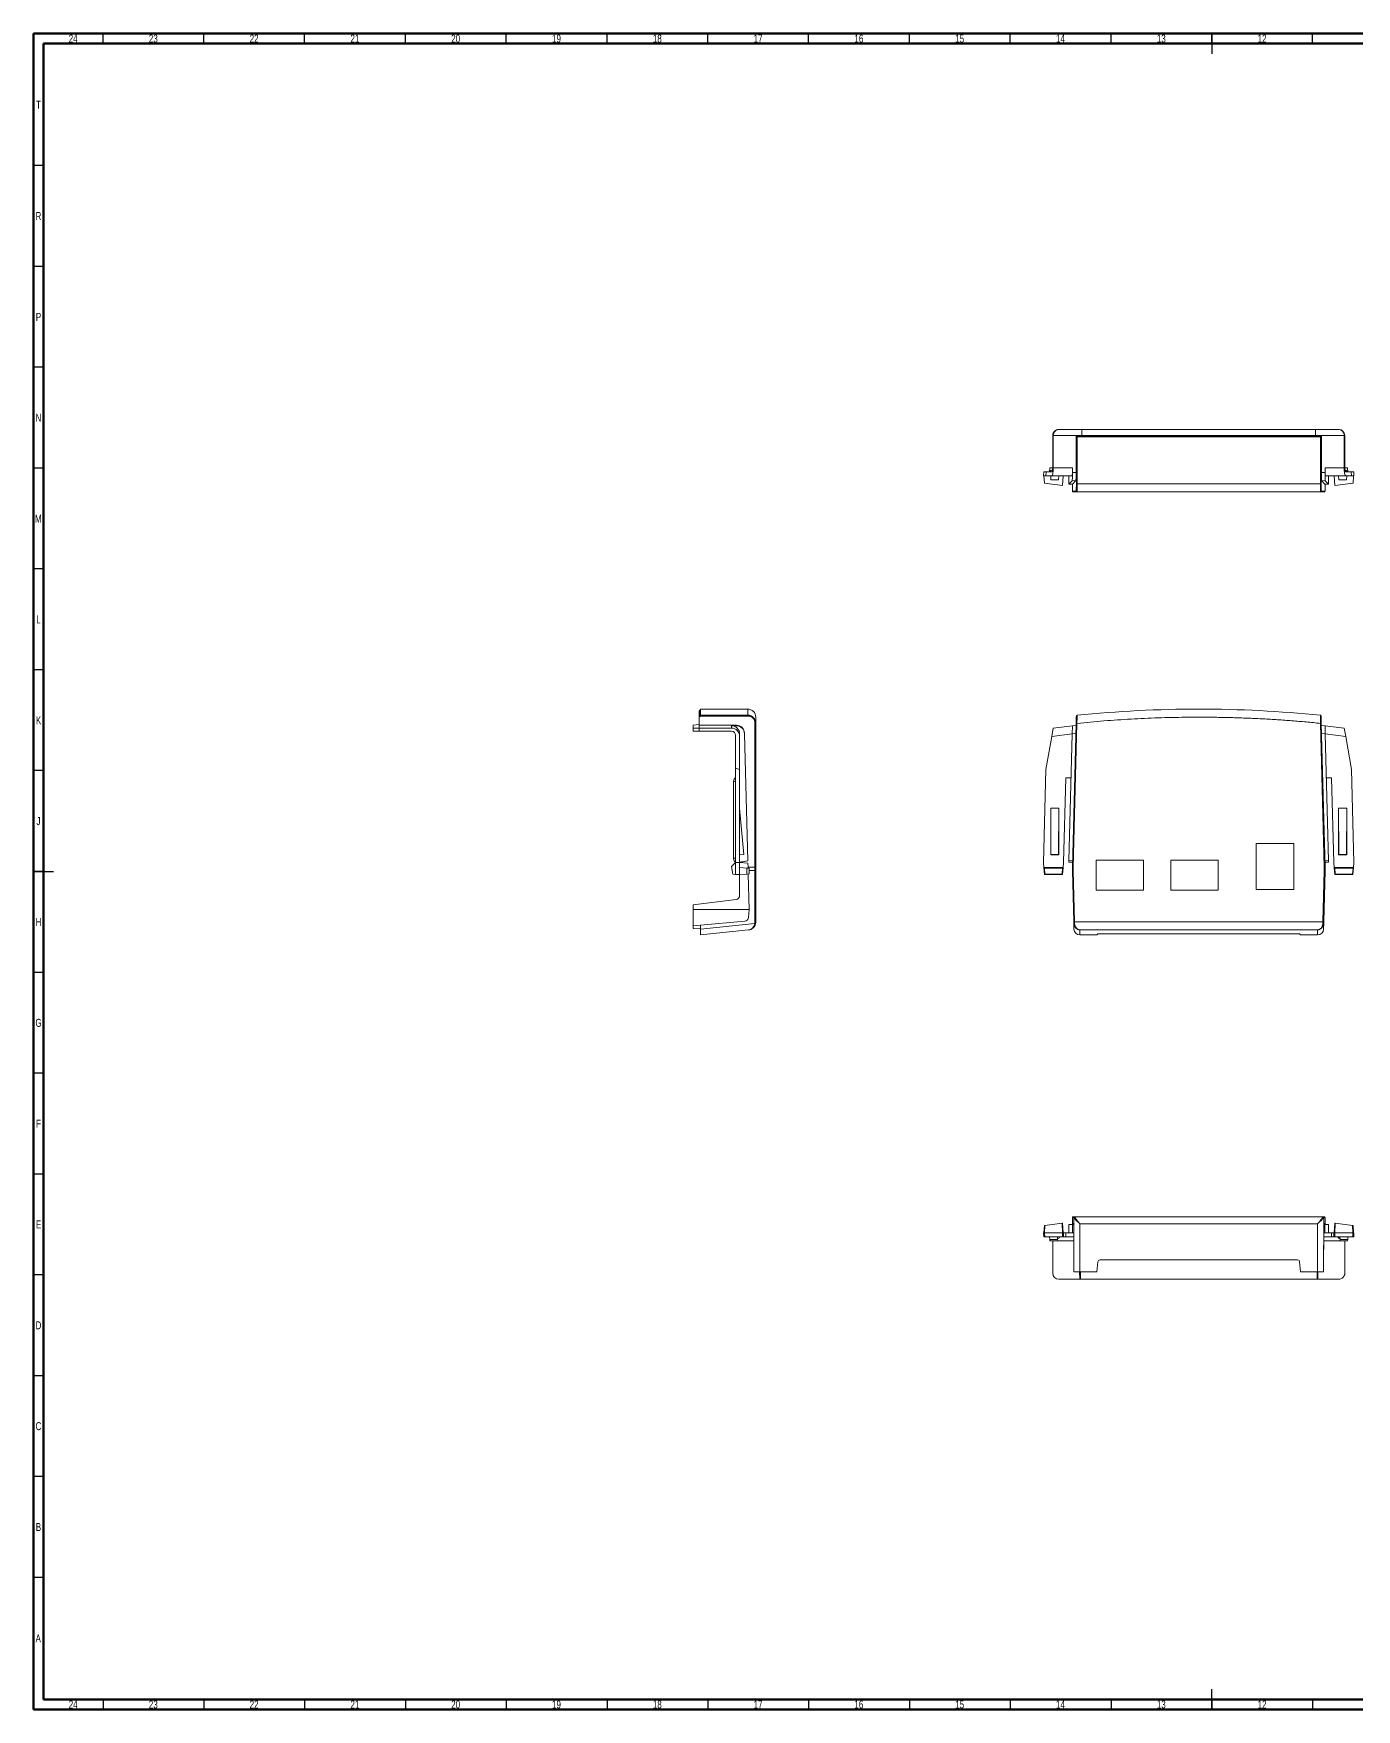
# Model space of a CAD drawing. Header units: millimetres. Extents: x 15 to 1205, y 5 to 836.
# Drawn here: x 15 to 671, y 5 to 836 of the extents above; entities that cross this region are included whole.
import ezdxf

# ---------------------------------------------------------------- set-up
doc = ezdxf.new("R2010")
doc.units = ezdxf.units.MM
doc.styles.add('SLDTEXTSTYLE0', font='TXT', dxfattribs={"width": 0.75})

msp = doc.modelspace()

# ---------------------------------------------------------------- linework, layer by layer
at = {"color": 7, "linetype": 'Continuous', "lineweight": 60}
for p, q in [((15, 5), (15, 836)), ((15, 836), (1184, 836)), ((20, 10), (20, 831)), ((20, 831), (1179, 831)), ((1179, 10), (20, 10)), ((1184, 5), (15, 5))]:
    msp.add_line(p, q, dxfattribs=at)
at = {"color": 7, "linetype": 'Continuous', "lineweight": 30}
for p, q in [((49.5, 831), (49.5, 836)), ((99.5, 831), (99.5, 836)), ((149.5, 831), (149.5, 836)), ((199.5, 831), (199.5, 836)), ((249.5, 831), (249.5, 836)), ((299.5, 831), (299.5, 836)), ((349.5, 831), (349.5, 836)), ((399.5, 831), (399.5, 836)), ((449.5, 831), (449.5, 836)), ((499.5, 831), (499.5, 836)), ((549.5, 831), (549.5, 836)), ((599.5, 836), (599.5, 826)), ((599.5, 831), (599.5, 836)), ((649.5, 831), (649.5, 836)), ((20, 770.5), (15, 770.5)), ((20, 720.5), (15, 720.5)), ((20, 670.5), (15, 670.5)), ((20, 620.5), (15, 620.5)), ((20, 570.5), (15, 570.5)), ((20, 520.5), (15, 520.5)), ((20, 470.5), (15, 470.5)), ((15, 420.5), (25, 420.5)), ((20, 420.5), (15, 420.5)), ((20, 370.5), (15, 370.5)), ((20, 320.5), (15, 320.5)), ((20, 270.5), (15, 270.5)), ((20, 220.5), (15, 220.5)), ((20, 170.5), (15, 170.5)), ((20, 120.5), (15, 120.5)), ((20, 70.5), (15, 70.5)), ((49.5, 10), (49.5, 5)), ((99.5, 10), (99.5, 5)), ((149.5, 10), (149.5, 5)), ((199.5, 10), (199.5, 5)), ((249.5, 10), (249.5, 5)), ((299.5, 10), (299.5, 5)), ((349.5, 10), (349.5, 5)), ((399.5, 10), (399.5, 5)), ((449.5, 10), (449.5, 5)), ((499.5, 10), (499.5, 5)), ((549.5, 10), (549.5, 5)), ((599.5, 5), (599.5, 15)), ((599.5, 10), (599.5, 5)), ((649.5, 10), (649.5, 5))]:
    msp.add_line(p, q, dxfattribs=at)
at = {"color": 7, "linetype": 'Continuous', "lineweight": 15}
for p, q in [((520.55, 636.7), (520.83, 636.7)), ((520.55, 636.7), (520.55, 620.7)), ((520.83, 636.7), (532.17, 636.7)), ((520.83, 620.7), (520.83, 636.7)), ((523.89, 639.7), (523.6, 639.7)), ((535.02, 639.7), (523.89, 639.7)), ((532.17, 618.29), (532.17, 636.7)), ((532.17, 636.7), (532.27, 636.7)), ((532.28, 636.58), (532.28, 636.1)), ((532.29, 636.1), (532.28, 636.1)), ((532.29, 636.1), (532.29, 612.7)), ((532.65, 636.1), (532.29, 636.1)), ((532.46, 636.2), (653.53, 636.2)), ((532.46, 636.2), (532.46, 636.1)), ((532.65, 636.1), (532.65, 612.7)), ((653.35, 636.1), (532.65, 636.1)), ((535.02, 639.7), (535, 636.7)), ((650.98, 639.7), (535.02, 639.7)), ((651, 636.7), (650.98, 639.7)), ((662.11, 639.7), (650.98, 639.7)), ((653.35, 612.7), (653.35, 636.1)), ((653.71, 636.1), (653.35, 636.1)), ((653.53, 636.2), (653.53, 636.1)), ((653.71, 636.1), (653.71, 636.58)), ((653.71, 612.7), (653.71, 636.1)), ((653.71, 636.1), (653.71, 636.1)), ((653.72, 636.7), (653.83, 636.7)), ((653.83, 636.7), (653.83, 618.29)), ((653.83, 636.7), (665.17, 636.7)), ((662.4, 639.7), (662.11, 639.7)), ((665.17, 636.7), (665.17, 620.7)), ((665.17, 636.7), (665.44, 636.7)), ((665.44, 620.7), (665.44, 636.7)), ((516.1, 618.7), (516, 616.7)), ((516, 616.7), (517.2, 616.7)), ((516.1, 618.7), (517.33, 618.7)), ((516.23, 616.7), (516.43, 613.09)), ((517.2, 616.7), (517.33, 618.7)), ((517.2, 616.7), (520.11, 616.7)), ((520.2, 618.7), (517.33, 618.7)), ((519.17, 620.7), (519, 618.7)), ((519.17, 620.7), (520.55, 620.7)), ((519.7, 614.7), (519.6, 616.7)), ((520.11, 616.7), (530.23, 616.7)), ((530.33, 620.7), (520.83, 620.7)), ((523.6, 616.7), (523.49, 614.7)), ((525.5, 611.9), (525.77, 616.7)), ((528.58, 612.63), (528.56, 616.7)), ((530.33, 618.28), (530.33, 620.7)), ((532.17, 618.29), (530.33, 618.28)), ((655.67, 618.28), (653.83, 618.29)), ((665.17, 620.7), (655.67, 620.7)), ((655.67, 620.7), (655.67, 618.28)), ((655.77, 616.7), (665.89, 616.7)), ((657.44, 616.7), (657.42, 612.63)), ((660.23, 616.7), (660.5, 611.9)), ((662.5, 614.7), (662.4, 616.7)), ((665.44, 620.7), (666.82, 620.7)), ((668.67, 618.7), (665.8, 618.7)), ((665.89, 616.7), (668.79, 616.7)), ((666.29, 614.7), (666.4, 616.7)), ((667, 618.7), (666.82, 620.7)), ((668.67, 618.7), (668.79, 616.7)), ((668.67, 618.7), (669.89, 618.7)), ((668.79, 616.7), (670, 616.7)), ((669.56, 613.09), (669.77, 616.7)), ((670, 616.7), (669.89, 618.7)), ((516.43, 613.09), (525.5, 611.9)), ((523.49, 614.7), (519.7, 614.7)), ((530.23, 614.28), (528.58, 612.63)), ((528.58, 612.63), (530.41, 612.63)), ((530.23, 614.28), (532.07, 614.29)), ((530.33, 612.55), (530.38, 612.6)), ((530.33, 609.1), (530.33, 612.55)), ((532.19, 609.1), (530.33, 609.1)), ((530.38, 612.6), (530.38, 612.63)), ((530.41, 612.63), (532.07, 614.29)), ((532.59, 608.7), (530.73, 608.7)), ((532.65, 612.7), (532.29, 612.7)), ((653.35, 612.7), (532.65, 612.7)), ((653.35, 612.7), (653.71, 612.7)), ((655.27, 608.7), (653.4, 608.7)), ((655.67, 609.1), (653.8, 609.1)), ((653.93, 614.29), (655.59, 612.63)), ((655.77, 614.28), (653.93, 614.29)), ((657.42, 612.63), (655.59, 612.63)), ((655.62, 612.63), (655.62, 612.6)), ((655.62, 612.6), (655.67, 612.55)), ((655.67, 612.55), (655.67, 609.1)), ((657.42, 612.63), (655.77, 614.28)), ((660.5, 611.9), (669.56, 613.09)), ((662.5, 614.7), (666.29, 614.7)), ((345.87, 500.62), (345.77, 500.62)), ((369.27, 501.02), (345.87, 501.02)), ((345.87, 501.02), (345.87, 497.98)), ((342.27, 493.03), (345.27, 493.34)), ((342.27, 493.03), (342.27, 491.66)), ((342.27, 491.66), (342.27, 490.02)), ((345.27, 493), (345.27, 497.04)), ((345.27, 491.6), (345.27, 493)), ((363.68, 493), (345.27, 493)), ((345.27, 490.02), (345.27, 491.6)), ((361.27, 491.6), (345.27, 491.6)), ((345.39, 497.37), (345.87, 497.37)), ((345.77, 497.56), (345.87, 497.56)), ((345.87, 497.98), (369.27, 497.98)), ((345.87, 497.98), (345.87, 497.59)), ((345.87, 497.59), (345.87, 497.37)), ((345.87, 497.59), (369.27, 497.59)), ((361.27, 492.77), (361.27, 491.6)), ((363.69, 492.77), (361.27, 492.77)), ((363.68, 493), (363.69, 492.77)), ((369.27, 497.98), (369.27, 497.59)), ((372.87, 493.96), (372.87, 422.62)), ((373.27, 493.95), (373.27, 422.62)), ((520.11, 487.48), (520.83, 491.6)), ((530.33, 492.77), (520.83, 491.6)), ((530.33, 492.77), (530.23, 488.83)), ((532.19, 493.96), (530.33, 422.62)), ((532.17, 493), (530.33, 492.77)), ((532.59, 493.95), (530.73, 422.62)), ((532.19, 493.96), (532.59, 493.95)), ((653.8, 493.96), (653.4, 493.95)), ((655.27, 422.62), (653.4, 493.95)), ((655.67, 422.62), (653.8, 493.96)), ((655.67, 492.77), (653.83, 493)), ((655.77, 488.83), (655.67, 492.77)), ((665.17, 491.6), (655.67, 492.77)), ((665.17, 491.6), (665.89, 487.48)), ((342.27, 490.02), (345.27, 490.02)), ((345.27, 490.02), (361.27, 490.02)), ((363.27, 488.02), (363.27, 471.72)), ((365.27, 487.48), (365.27, 488.73)), ((365.27, 471.02), (365.27, 487.48)), ((367.69, 488.83), (367.68, 489.06)), ((367.69, 488.83), (369.34, 425.79)), ((517.2, 471.02), (520.11, 487.48)), ((520.11, 487.48), (530.23, 488.73)), ((530.23, 488.83), (528.58, 425.79)), ((530.23, 488.83), (532.07, 489.06)), ((655.77, 488.83), (653.93, 489.06)), ((657.42, 425.79), (655.77, 488.83)), ((655.77, 488.73), (665.89, 487.48)), ((665.89, 487.48), (668.79, 471.02)), ((365.27, 471.02), (363.27, 471.72)), ((363.27, 425.03), (363.27, 471.72)), ((365.27, 425.02), (365.27, 471.02)), ((516, 425.02), (517.2, 471.02)), ((527.1, 467.02), (526, 425.02)), ((529.66, 467.02), (527.1, 467.02)), ((658.9, 467.02), (656.34, 467.02)), ((660, 425.02), (658.9, 467.02)), ((668.79, 471.02), (670, 425.02)), ((362.27, 465.03), (362.27, 427.03)), ((367.27, 429), (365.27, 451.86)), ((519.7, 429), (519.6, 451.86)), ((523.6, 451.86), (519.6, 451.86)), ((519.6, 451.86), (519.6, 428.82)), ((523.6, 451.86), (523.49, 429)), ((523.6, 428.82), (523.6, 451.86)), ((662.5, 429), (662.4, 451.86)), ((666.4, 451.86), (662.4, 451.86)), ((662.4, 451.86), (662.4, 428.82)), ((666.29, 429), (666.4, 451.86)), ((666.4, 428.82), (666.4, 451.86)), ((640.22, 434.45), (621.42, 434.45)), ((621.42, 434.45), (621.42, 411.65)), ((640.22, 411.65), (640.22, 434.45)), ((361.27, 423.02), (363.27, 425.02)), ((362.27, 427.03), (362.27, 427.02)), ((362.27, 427.02), (362.27, 427.02)), ((363.27, 419.02), (363.27, 425.03)), ((363.27, 425.03), (365.27, 425.02)), ((367.27, 429), (365.27, 428.82)), ((369.34, 425.79), (365.27, 425.07)), ((365.27, 425.02), (369.34, 425.74)), ((365.27, 422.42), (365.27, 425.02)), ((369.37, 424.66), (365.27, 425.02)), ((369.34, 425.79), (369.34, 425.74)), ((369.42, 422.62), (369.37, 424.66)), ((516.23, 422.42), (516, 425.02)), ((519.7, 429), (519.6, 428.82)), ((519.6, 428.82), (523.6, 428.82)), ((523.49, 429), (519.7, 429)), ((523.49, 429), (523.6, 428.82)), ((526, 425.02), (525.77, 422.42)), ((528.58, 425.79), (528.56, 425.07)), ((530.39, 425.02), (528.56, 425.07)), ((528.58, 425.79), (530.41, 425.74)), ((565.55, 426.05), (542.15, 426.05)), ((542.15, 426.05), (542.15, 411.25)), ((565.55, 411.25), (565.55, 426.05)), ((602.64, 426.05), (579.24, 426.05)), ((579.24, 426.05), (579.24, 411.25)), ((602.64, 411.25), (602.64, 426.05)), ((657.42, 425.79), (655.59, 425.74)), ((657.44, 425.07), (655.61, 425.02)), ((657.44, 425.07), (657.42, 425.79)), ((660.23, 422.42), (660, 425.02)), ((662.4, 428.82), (662.5, 429)), ((662.4, 428.82), (666.4, 428.82)), ((662.5, 429), (666.29, 429)), ((666.29, 429), (666.4, 428.82)), ((670, 425.02), (669.77, 422.42)), ((361.27, 423.02), (361.94, 419.26)), ((363.27, 419.02), (361.94, 419.26)), ((365.27, 419.02), (363.27, 419.02)), ((365.27, 422.42), (365.27, 419.02)), ((365.27, 422.42), (368.88, 422.23)), ((365.27, 419.02), (368.91, 419.21)), ((365.27, 408.62), (365.27, 419.02)), ((368.88, 422.23), (368.91, 419.21)), ((368.88, 422.23), (370.07, 422.17)), ((368.91, 419.21), (370.04, 419.27)), ((369.43, 422.21), (369.42, 422.62)), ((372.87, 422.62), (369.42, 422.62)), ((369.97, 401.62), (369.51, 419.25)), ((370.07, 422.17), (370.04, 419.27)), ((370.06, 421.02), (372.87, 421.02)), ((372.87, 422.62), (372.87, 421.02)), ((372.87, 421.02), (372.87, 395.49)), ((373.27, 422.62), (373.27, 421.03)), ((373.27, 421.03), (373.27, 395.5)), ((516.23, 422.42), (516.43, 422.23)), ((525.77, 422.42), (516.23, 422.42)), ((516.23, 422.42), (516.52, 419.02)), ((516.43, 422.23), (525.5, 422.17)), ((516.43, 422.23), (516.7, 419.21)), ((516.52, 419.02), (516.7, 419.21)), ((516.52, 419.02), (525.47, 419.02)), ((516.7, 419.21), (525.24, 419.27)), ((525.5, 422.17), (525.24, 419.27)), ((525.24, 419.27), (525.47, 419.02)), ((525.47, 419.02), (525.77, 422.42)), ((525.5, 422.17), (525.77, 422.42)), ((530.33, 422.62), (530.73, 422.62)), ((530.33, 422.62), (530.33, 421.02)), ((530.73, 421.03), (530.33, 421.02)), ((530.33, 421.02), (530.99, 395.49)), ((530.73, 422.62), (530.73, 421.03)), ((530.73, 421.03), (531.39, 395.5)), ((654.6, 395.5), (655.27, 421.03)), ((655, 395.49), (655.67, 421.02)), ((655.27, 421.03), (655.27, 422.62)), ((655.27, 422.62), (655.67, 422.62)), ((655.27, 421.03), (655.67, 421.02)), ((655.67, 421.02), (655.67, 422.62)), ((660.52, 419.02), (660.23, 422.42)), ((660.23, 422.42), (660.5, 422.17)), ((669.77, 422.42), (660.23, 422.42)), ((660.5, 422.17), (669.56, 422.23)), ((660.5, 422.17), (660.75, 419.27)), ((660.52, 419.02), (660.75, 419.27)), ((660.52, 419.02), (669.47, 419.02)), ((660.75, 419.27), (669.3, 419.21)), ((669.3, 419.21), (669.56, 422.23)), ((669.3, 419.21), (669.47, 419.02)), ((669.77, 422.42), (669.47, 419.02)), ((669.56, 422.23), (669.77, 422.42)), ((542.15, 411.25), (565.55, 411.25)), ((579.24, 411.25), (602.64, 411.25)), ((621.42, 411.65), (640.22, 411.65)), ((342.27, 404.02), (363.52, 406.63)), ((342.27, 404.02), (342.27, 401.62)), ((369.97, 401.62), (342.27, 401.62)), ((342.27, 393.62), (342.27, 401.62)), ((369.63, 397.68), (369.97, 401.62)), ((342.27, 393.62), (345.87, 393.94)), ((342.27, 393.62), (342.27, 392.21)), ((345.87, 392.02), (342.27, 392.21)), ((345.87, 393.94), (367.81, 395.86)), ((372.8, 394.79), (345.87, 391.96)), ((345.87, 391.96), (345.87, 393.94)), ((345.87, 389.02), (345.87, 391.96)), ((369.69, 391.53), (345.87, 389.02)), ((530.99, 395.49), (531.39, 395.5)), ((531.01, 394.79), (531.09, 391.96)), ((531.39, 395.5), (654.6, 395.5)), ((534.02, 391.53), (651.98, 391.53)), ((534.02, 391.53), (534.09, 389.02)), ((651.91, 389.02), (651.98, 391.53)), ((654.6, 395.5), (655, 395.49)), ((654.91, 391.96), (654.98, 394.79)), ((534.09, 389.02), (542.5, 389.02)), ((542.5, 389.02), (542.94, 389.56)), ((543.94, 389.65), (642.06, 389.65)), ((643.05, 389.56), (643.5, 389.02)), ((643.5, 389.02), (651.91, 389.02)), ((530.73, 249.32), (531.39, 249.32)), ((531.39, 249.32), (654.6, 249.32)), ((654.6, 249.32), (655.27, 249.32)), ((516.1, 239.32), (516, 241.32)), ((516.23, 241.32), (516, 241.32)), ((516.23, 241.32), (516.43, 244.93)), ((516.23, 241.32), (516.52, 241.32)), ((516.43, 244.93), (516.7, 244.96)), ((516.52, 241.32), (516.7, 244.96)), ((516.52, 241.32), (516.63, 239.32)), ((516.52, 241.32), (525.47, 241.32)), ((516.7, 244.96), (525.24, 246.09)), ((525.5, 246.12), (525.24, 246.09)), ((525.24, 246.09), (525.47, 241.32)), ((525.47, 239.32), (525.47, 241.32)), ((525.47, 241.32), (525.77, 241.32)), ((525.5, 246.12), (525.77, 241.32)), ((526, 241.32), (525.77, 241.32)), ((526, 239.32), (526, 241.32)), ((527.1, 241.32), (526, 241.32)), ((527.15, 239.32), (527.1, 241.32)), ((528.56, 241.32), (527.1, 241.32)), ((528.58, 245.39), (528.56, 241.32)), ((530.39, 241.32), (528.56, 241.32)), ((528.58, 245.39), (530.38, 245.39)), ((530.33, 245.51), (530.33, 248.92)), ((530.33, 248.92), (530.99, 248.92)), ((530.83, 246.02), (530.33, 245.51)), ((530.33, 245.51), (530.33, 245.47)), ((530.33, 245.47), (530.38, 245.42)), ((530.96, 245.42), (530.38, 245.42)), ((530.38, 245.42), (530.39, 241.32)), ((530.99, 241.32), (530.39, 241.32)), ((530.94, 245.67), (530.83, 246.02)), ((531.04, 221.92), (530.99, 243.86)), ((531.01, 248.85), (531.09, 221.92)), ((534.02, 245.74), (534.09, 221.92)), ((534.02, 245.74), (651.98, 245.74)), ((651.91, 221.92), (651.98, 245.74)), ((654.91, 221.92), (654.98, 248.85)), ((655.01, 243.86), (654.96, 221.92)), ((655, 248.92), (655.67, 248.92)), ((655.61, 241.32), (655.01, 241.32)), ((655.62, 245.42), (655.04, 245.42)), ((655.16, 246.02), (655.06, 245.67)), ((655.67, 245.51), (655.16, 246.02)), ((655.61, 241.32), (655.62, 245.42)), ((657.44, 241.32), (655.61, 241.32)), ((655.62, 245.42), (655.67, 245.47)), ((657.42, 245.39), (655.62, 245.39)), ((655.67, 248.92), (655.67, 245.51)), ((655.67, 245.47), (655.67, 245.51)), ((657.44, 241.32), (657.42, 245.39)), ((658.9, 241.32), (657.44, 241.32)), ((658.9, 241.32), (658.85, 239.32)), ((660, 241.32), (658.9, 241.32)), ((660, 239.32), (660, 241.32)), ((660.23, 241.32), (660, 241.32)), ((660.23, 241.32), (660.5, 246.12)), ((660.52, 241.32), (660.23, 241.32)), ((660.5, 246.12), (660.75, 246.09)), ((660.52, 241.32), (660.75, 246.09)), ((660.52, 241.32), (660.52, 239.32)), ((660.52, 241.32), (669.47, 241.32)), ((660.75, 246.09), (669.3, 244.96)), ((669.3, 244.96), (669.47, 241.32)), ((669.3, 244.96), (669.56, 244.93)), ((669.37, 239.32), (669.47, 241.32)), ((669.77, 241.32), (669.47, 241.32)), ((669.56, 244.93), (669.77, 241.32)), ((670, 241.32), (669.77, 241.32)), ((670, 241.32), (669.89, 239.32)), ((516.63, 239.32), (516.1, 239.32)), ((516.63, 239.32), (519, 239.32)), ((523, 239.32), (519, 239.32)), ((519, 239.32), (519.12, 237.98)), ((522.88, 237.98), (519.12, 237.98)), ((519.17, 237.32), (519.12, 237.98)), ((519.17, 237.32), (522.82, 237.32)), ((520.55, 221.32), (520.55, 237.32)), ((522.88, 237.98), (522.82, 237.32)), ((522.88, 237.98), (523, 239.32)), ((523, 239.32), (525.47, 239.32)), ((526, 239.32), (525.47, 239.32)), ((527.15, 239.32), (526, 239.32)), ((531, 239.32), (527.15, 239.32)), ((658.85, 239.32), (655, 239.32)), ((660, 239.32), (658.85, 239.32)), ((660.52, 239.32), (660, 239.32)), ((660.52, 239.32), (663, 239.32)), ((667, 239.32), (663, 239.32)), ((663, 239.32), (663.12, 237.98)), ((666.88, 237.98), (663.12, 237.98)), ((663.17, 237.32), (663.12, 237.98)), ((663.17, 237.32), (666.82, 237.32)), ((665.44, 237.32), (665.44, 221.32)), ((666.88, 237.98), (666.82, 237.32)), ((666.88, 237.98), (667, 239.32)), ((667, 239.32), (669.37, 239.32)), ((669.89, 239.32), (669.37, 239.32)), ((542.5, 221.92), (542.94, 227.01)), ((543.94, 227.92), (642.06, 227.92)), ((643.05, 227.01), (643.5, 221.92)), ((523.6, 218.32), (533.94, 218.32)), ((531.09, 221.92), (531.04, 221.92)), ((534.09, 221.92), (531.09, 221.92)), ((533.94, 218.32), (533.92, 221.92)), ((533.94, 218.32), (534, 218.32)), ((534, 221.92), (534, 218.32)), ((534, 218.32), (534.3, 218.32)), ((534.09, 221.92), (542.5, 221.92)), ((534.3, 221.92), (534.3, 218.32)), ((534.3, 218.32), (651.7, 218.32)), ((643.5, 221.92), (651.91, 221.92)), ((651.7, 221.92), (651.7, 218.32)), ((651.7, 218.32), (652, 218.32)), ((651.91, 221.92), (654.91, 221.92)), ((652, 218.32), (652, 221.92)), ((652, 218.32), (652.06, 218.32)), ((652.07, 221.92), (652.06, 218.32)), ((652.06, 218.32), (662.4, 218.32)), ((654.96, 221.92), (654.91, 221.92))]:
    msp.add_line(p, q, dxfattribs=at)
at = {"color": 8, "linetype": 'Continuous', "lineweight": 15}
for p, q in [((345.77, 497.56), (345.77, 500.62)), ((369.27, 501.02), (369.27, 497.98)), ((522.82, 237.32), (531, 237.32)), ((522.99, 239.22), (523.05, 239.32)), ((655, 237.32), (663.17, 237.32)), ((662.95, 239.32), (663.01, 239.22))]:
    msp.add_line(p, q, dxfattribs=at)
at = {"color": 7, "linetype": 'Continuous', "lineweight": 15}
for centre, radius, start, end in [((520.78, 617.7), 2, 98.0166, 150), ((665.21, 617.7), 2, 30, 81.9834), ((530.73, 609.1), 0.4, 180, 270), ((532.59, 609.1), 0.4, 179.99018, 269.99018), ((653.4, 609.1), 0.4, 270.00982, 0.00982), ((655.27, 609.1), 0.4, 270, 0), ((345.77, 500.12), 0.5, 90, 180), ((369.27, 497.02), 4, 360, 90), ((593, -98.98), 600, 84.22728, 95.77272), ((372.97, 490.14), 3.83, 85.50564, 91.49539), ((532.69, 497.58), 0.4, 95.77272, 178.5), ((653.31, 497.58), 0.4, 1.5, 84.22728), ((361.27, 488.02), 2, 0, 90), ((364.27, 465.29), 2, 120, 180), ((363.1, 457.83), 7.25, 88.63778, 96.55422), ((363.1, 419.83), 7.25, 88.63778, 96.55422), ((364.27, 426.76), 2, 180, 240), ((363.27, 408.62), 2, 277, 0), ((367.63, 397.85), 2, 275, 355), ((373.66, 398.57), 3.88, 257.28328, 263.16858), ((372.97, 399.32), 3.83, 268.50461, 274.49436), ((531.3, 395.29), 0.576, 239.78569, 281.02844), ((654.69, 395.29), 0.576, 258.97156, 300.21431), ((530.73, 248.92), 0.4, 90, 180), ((531.39, 248.92), 0.4, 90.00982, 180.00982), ((654.6, 248.92), 0.4, 359.99018, 89.99018), ((655.27, 248.92), 0.4, 0, 90), ((531.41, 248.84), 0.399, 89.80105, 179.10656), ((654.59, 248.84), 0.399, 0.89344, 90.19895), ((522.31, 240.32), 2, 287.63502, 330.01123), ((663.68, 240.32), 2, 210, 252.38219), ((543.94, 226.92), 1, 90, 175), ((642.06, 226.92), 1, 5, 90)]:
    msp.add_arc(centre, radius, start, end, dxfattribs=at)
at = {"color": 8, "linetype": 'Continuous', "lineweight": 15}
for centre, start, end in [((520.78, 617.7), 98.02753, 150.01279), ((521.78, 617.7), 132.44681, 150.00907), ((665.21, 617.7), 29.98721, 81.97247), ((664.22, 617.7), 29.99093, 47.55319), ((663.68, 240.32), 209.98877, 252.36498)]:
    msp.add_arc(centre, 2, start, end, dxfattribs=at)
at = {"color": 7, "linetype": 'Continuous', "lineweight": 15}
for centre, major_axis, ratio, start_param, end_param in [((523.6, 636.7), (3.05, 0), 0.984808, 1.570796, 3.141593), ((523.95, 636.7), (3.04, -0.71), 0.959209, 1.80874, 3.379537), ((662.05, 636.7), (3.04, 0.71), 0.959209, 6.045241, 7.616038), ((662.4, 636.7), (-3.05, 0), 0.984808, 3.141593, 4.712389), ((520.11, 620.7), (0, 4), 0.181582, 3.141593, 4.712389), ((520.2, 620.7), (0, 2), 0.176327, 3.141593, 4.712389), ((530.23, 620.7), (0, 4), 0.026468, 3.141593, 4.712389), ((530.23, 618.28), (0, 4), 0.026467, 3.168064, 4.712968), ((532.06, 618.28), (0, 4), 0.026467, 3.168064, 4.712968), ((653.93, 618.28), (0, 4), 0.026467, 1.570217, 3.115122), ((655.77, 620.7), (0, 4), 0.026468, 1.570796, 3.141593), ((655.77, 618.28), (0, 4), 0.026467, 1.570217, 3.115122), ((665.89, 620.7), (0, 4), 0.181582, 1.570796, 3.141593), ((665.8, 620.7), (0, 2), 0.176327, 1.570796, 3.141593), ((345.27, 491.99), (3, 0.33), 0.125938, 3.12774, 4.698536), ((361.27, 488.73), (0, 4.04), 0.989355, 4.712389, 6.283185), ((361.27, 487.48), (0, 4.12), 0.971057, 4.712389, 6.283185), ((363.68, 488.95), (-0.11, 4.04), 0.989347, 4.711552, 6.256456), ((363.69, 488.73), (-0.11, 4.04), 0.989347, 4.711552, 6.256456), ((372.87, 422.62), (0.4, 0), 0.013091, 0, 1.570796), ((372.87, 421.03), (0.4, 0), 0.013091, 4.712389, 6.283185), ((534.09, 392.04), (-0.08, 3.02), 0.994518, 1.570796, 3.115556), ((651.91, 392.04), (0.08, 3.02), 0.994518, 3.167629, 4.712389), ((543.94, 389.55), (1, 0), 0.105104, 1.570796, 3.054326), ((642.06, 389.55), (1, 0), 0.105104, 0.087266, 1.570796), ((530.93, 243.68), (0, 2), 0.026186, 4.799655, 6.195919), ((655.06, 243.68), (0, 2), 0.026186, 0.087266, 1.48353), ((523.6, 221.32), (3.05, 0), 0.984808, 3.141593, 4.712389), ((662.4, 221.32), (-3.05, 0), 0.984808, 1.570796, 3.141593)]:
    msp.add_ellipse(centre, major_axis=major_axis, ratio=ratio, start_param=start_param, end_param=end_param, dxfattribs=at)
for points in [[(532.27, 636.7), (532.28, 636.7), (532.28, 636.65), (532.28, 636.58)], [(653.71, 636.58), (653.72, 636.65), (653.72, 636.7), (653.72, 636.7)], [(345.27, 497.04), (345.27, 497.16), (345.32, 497.27), (345.39, 497.37)], [(372.87, 395.49), (372.87, 395.26), (372.85, 395.02), (372.8, 394.79)], [(373.27, 395.5), (373.27, 395.24), (373.25, 394.98), (373.2, 394.72)], [(530.99, 395.49), (531, 395.26), (531.01, 395.02), (531.01, 394.79)], [(531.39, 395.5), (531.4, 395.24), (531.41, 394.98), (531.41, 394.72)], [(654.58, 394.72), (654.59, 394.98), (654.6, 395.24), (654.6, 395.5)], [(654.98, 394.79), (654.99, 395.02), (655, 395.26), (655, 395.49)], [(531.39, 249.32), (531.4, 249.32), (531.41, 249.29), (531.41, 249.24)], [(654.58, 249.24), (654.59, 249.29), (654.6, 249.32), (654.6, 249.32)], [(530.99, 248.92), (531, 248.92), (531.01, 248.9), (531.01, 248.85)], [(654.98, 248.85), (654.99, 248.9), (655, 248.92), (655, 248.92)]]:
    msp.add_open_spline(points, degree=3, dxfattribs=at)
for points, knots in [([(532.27, 636.7), (533.46, 636.7), (535.84, 636.7), (539.4, 636.7), (542.97, 636.7), (546.53, 636.7), (550.1, 636.7), (553.67, 636.7), (557.24, 636.7), (560.81, 636.7), (564.38, 636.7), (567.96, 636.7), (571.53, 636.7), (575.11, 636.7), (578.68, 636.7), (582.26, 636.7), (585.84, 636.7), (589.42, 636.7), (594.06, 636.7), (599.76, 636.7), (606.52, 636.7), (613.27, 636.7), (620.03, 636.7), (626.77, 636.7), (633.52, 636.7), (640.26, 636.7), (646.99, 636.7), (651.48, 636.7), (653.72, 636.7)], [0, 0, 0, 0, 0.029432, 0.058857, 0.088275, 0.117687, 0.147094, 0.176498, 0.205899, 0.235299, 0.264698, 0.294098, 0.323499, 0.352903, 0.382311, 0.411724, 0.441142, 0.470568, 0.500001, 0.555589, 0.611152, 0.666697, 0.722232, 0.777764, 0.8333, 0.888846, 0.944411, 1, 1, 1, 1]), ([(532.28, 636.58), (532.29, 636.56), (532.29, 636.53), (532.31, 636.47), (532.35, 636.39), (532.4, 636.3), (532.44, 636.24), (532.46, 636.2)], [0, 0, 0, 0, 0.144622, 0.310684, 0.500746, 0.705756, 1, 1, 1, 1]), ([(653.71, 636.58), (653.71, 636.56), (653.71, 636.53), (653.69, 636.47), (653.65, 636.39), (653.6, 636.3), (653.56, 636.24), (653.53, 636.2)], [0, 0, 0, 0, 0.144876, 0.311438, 0.500751, 0.705739, 1, 1, 1, 1]), ([(532.29, 612.7), (532.29, 612.22), (532.29, 611.75), (532.28, 611.1), (532.28, 610.89), (532.27, 610.5), (532.27, 610.31), (532.25, 609.81), (532.24, 609.55), (532.22, 609.19), (532.21, 609.1), (532.19, 609.1)], [0, 0, 0, 0, 0.25, 0.25, 0.375, 0.375, 0.5, 0.5, 0.75, 0.75, 1, 1, 1, 1]), ([(532.65, 612.7), (532.65, 612.61), (532.65, 612.42), (532.65, 612.15), (532.65, 611.88), (532.65, 611.6), (532.65, 611.33), (532.64, 611.07), (532.64, 610.81), (532.64, 610.56), (532.64, 610.31), (532.64, 610.08), (532.63, 609.75), (532.62, 609.35), (532.62, 609.04), (532.61, 608.84), (532.6, 608.72), (532.6, 608.71), (532.59, 608.7)], [0, 0, 0, 0, 0.043203, 0.086847, 0.130935, 0.175469, 0.220453, 0.265888, 0.311778, 0.358124, 0.404929, 0.452195, 0.499924, 0.618655, 0.749317, 0.815639, 0.899206, 1, 1, 1, 1]), ([(653.4, 608.7), (652.22, 608.7), (649.86, 608.7), (646.31, 608.7), (642.77, 608.7), (639.22, 608.7), (635.67, 608.7), (632.12, 608.7), (628.57, 608.7), (625.02, 608.7), (621.46, 608.7), (617.91, 608.7), (614.35, 608.7), (610.8, 608.7), (607.24, 608.7), (603.68, 608.7), (600.12, 608.7), (596.56, 608.7), (591.94, 608.7), (586.27, 608.7), (579.55, 608.7), (572.83, 608.7), (566.11, 608.7), (559.4, 608.7), (552.69, 608.7), (545.99, 608.7), (539.29, 608.7), (534.83, 608.7), (532.59, 608.7)], [0, 0, 0, 0, 0.0294323, 0.0588568, 0.0882746, 0.1176866, 0.147094, 0.1764977, 0.2058989, 0.2352986, 0.2646978, 0.2940976, 0.3234991, 0.3529032, 0.3823111, 0.4117238, 0.4411423, 0.4705676, 0.5000009, 0.5555885, 0.6111516, 0.6666971, 0.7222323, 0.7777642, 0.8332998, 0.8888463, 0.9444106, 1, 1, 1, 1]), ([(653.4, 608.7), (653.4, 608.7), (653.4, 608.7), (653.4, 608.73), (653.39, 608.77), (653.39, 608.82), (653.39, 608.88), (653.38, 608.94), (653.38, 609.08), (653.37, 609.35), (653.36, 609.81), (653.36, 610.27), (653.36, 610.72), (653.35, 611.19), (653.35, 611.69), (653.35, 612.19), (653.35, 612.53), (653.35, 612.7)], [0, 0, 0, 0, 0.0453469, 0.0875245, 0.1265325, 0.1623707, 0.1950388, 0.2245367, 0.2508643, 0.3815234, 0.5002815, 0.5873881, 0.6729474, 0.7569731, 0.8394799, 0.9204834, 1, 1, 1, 1]), ([(653.8, 609.1), (653.79, 609.1), (653.78, 609.19), (653.76, 609.55), (653.74, 609.81), (653.73, 610.31), (653.73, 610.5), (653.72, 610.89), (653.72, 611.1), (653.71, 611.75), (653.71, 612.22), (653.71, 612.7)], [0, 0, 0, 0, 0.25, 0.25, 0.5, 0.5, 0.625, 0.625, 0.75, 0.75, 1, 1, 1, 1]), ([(345.27, 497.04), (345.27, 497.58), (345.27, 498.66), (345.27, 499.62), (345.27, 500.11), (345.27, 500.07), (345.27, 500.06)], [0, 0, 0, 0, 0.2857858, 0.5713941, 0.8570654, 1, 1, 1, 1]), ([(345.39, 497.37), (345.41, 497.38), (345.44, 497.42), (345.5, 497.47), (345.57, 497.51), (345.67, 497.55), (345.73, 497.55), (345.77, 497.56)], [0, 0, 0, 0, 0.144622, 0.310684, 0.500746, 0.705756, 1, 1, 1, 1]), ([(369.27, 497.98), (369.36, 497.98), (369.55, 497.98), (369.82, 497.95), (370.09, 497.9), (370.37, 497.83), (370.64, 497.74), (370.9, 497.64), (371.16, 497.51), (371.41, 497.36), (371.66, 497.19), (371.89, 497.01), (372.22, 496.7), (372.61, 496.21), (372.93, 495.63), (373.13, 495.07), (373.25, 494.55), (373.26, 494.17), (373.27, 493.95)], [0, 0, 0, 0, 0.043203, 0.086847, 0.130935, 0.175469, 0.220453, 0.265888, 0.311778, 0.358124, 0.404929, 0.452195, 0.499924, 0.618655, 0.749317, 0.815639, 0.899206, 1, 1, 1, 1]), ([(369.27, 497.59), (369.75, 497.59), (370.22, 497.5), (370.87, 497.22), (371.08, 497.11), (371.47, 496.85), (371.66, 496.69), (372.15, 496.19), (372.42, 495.79), (372.78, 494.92), (372.87, 494.44), (372.87, 493.96)], [0, 0, 0, 0, 0.25, 0.25, 0.375, 0.375, 0.5, 0.5, 0.75, 0.75, 1, 1, 1, 1]), ([(373.27, 496.96), (373.27, 496.97), (373.27, 497.01), (373.27, 496.52), (373.27, 495.57), (373.27, 494.49), (373.27, 493.95)], [0, 0, 0, 0, 0.14293, 0.428597, 0.714207, 1, 1, 1, 1]), ([(532.29, 497.59), (532.29, 497.59), (532.29, 497.5), (532.28, 497.22), (532.28, 497.11), (532.27, 496.85), (532.27, 496.69), (532.25, 496.19), (532.24, 495.79), (532.22, 494.92), (532.21, 494.44), (532.19, 493.96)], [0, 0, 0, 0, 0.25, 0.25, 0.375, 0.375, 0.5, 0.5, 0.75, 0.75, 1, 1, 1, 1]), ([(532.65, 497.9), (532.58, 497.91), (532.44, 497.92), (532.36, 497.79), (532.32, 497.73)], [0, 0, 0, 0, 0.50379, 1, 1, 1, 1]), ([(653.4, 493.95), (652.22, 494.07), (649.86, 494.31), (646.31, 494.64), (642.77, 494.95), (639.22, 495.23), (635.67, 495.5), (632.12, 495.74), (628.57, 495.96), (625.02, 496.17), (621.46, 496.35), (617.91, 496.51), (614.35, 496.64), (610.8, 496.76), (607.24, 496.86), (603.68, 496.93), (600.12, 496.98), (596.56, 497.02), (591.94, 497.03), (586.27, 497), (579.55, 496.88), (572.83, 496.69), (566.11, 496.43), (559.4, 496.09), (552.69, 495.67), (545.99, 495.18), (539.29, 494.61), (534.83, 494.17), (532.59, 493.95)], [0, 0, 0, 0, 0.0294323, 0.0588568, 0.0882746, 0.1176866, 0.147094, 0.1764977, 0.2058989, 0.2352986, 0.2646978, 0.2940976, 0.3234991, 0.3529032, 0.3823111, 0.4117238, 0.4411423, 0.4705676, 0.5000009, 0.5555885, 0.6111516, 0.6666971, 0.7222323, 0.7777642, 0.8332998, 0.8888463, 0.9444106, 1, 1, 1, 1]), ([(532.65, 497.98), (532.65, 497.98), (532.65, 497.98), (532.65, 497.9), (532.65, 497.9)], [0, 0, 0, 0, 0.961774, 1, 1, 1, 1]), ([(653.4, 493.95), (653.4, 494.05), (653.4, 494.23), (653.4, 494.5), (653.39, 494.74), (653.39, 494.96), (653.39, 495.16), (653.38, 495.33), (653.38, 495.7), (653.37, 496.21), (653.36, 496.76), (653.36, 497.17), (653.36, 497.47), (653.35, 497.7), (653.35, 497.86), (653.35, 497.96), (653.35, 497.97), (653.35, 497.98)], [0, 0, 0, 0, 0.0453469, 0.0875245, 0.1265325, 0.1623707, 0.1950388, 0.2245367, 0.2508643, 0.3815234, 0.5002815, 0.5873881, 0.6729474, 0.7569731, 0.8394799, 0.9204834, 1, 1, 1, 1]), ([(653.68, 497.73), (653.64, 497.79), (653.56, 497.92), (653.42, 497.91), (653.35, 497.9)], [0, 0, 0, 0, 0.4962101, 1, 1, 1, 1]), ([(653.8, 493.96), (653.79, 494.44), (653.78, 494.92), (653.76, 495.79), (653.74, 496.19), (653.73, 496.69), (653.73, 496.85), (653.72, 497.11), (653.72, 497.22), (653.71, 497.5), (653.71, 497.59), (653.71, 497.59)], [0, 0, 0, 0, 0.25, 0.25, 0.5, 0.5, 0.625, 0.625, 0.75, 0.75, 1, 1, 1, 1]), ([(362.27, 465.18), (362.27, 465.16), (362.27, 465.12), (362.27, 465.07), (362.27, 465.03)], [0, 0, 0, 0, 0.362061, 1, 1, 1, 1]), ([(362.27, 426.83), (362.27, 426.83), (362.27, 426.85), (362.27, 426.92), (362.27, 426.99), (362.27, 427.02)], [0, 0, 0, 0, 0.0353434, 0.5146214, 1, 1, 1, 1]), ([(372.8, 394.79), (372.72, 394.29), (372.56, 393.81), (372.13, 393.01), (371.87, 392.68), (371.31, 392.15), (371, 391.94), (370.36, 391.65), (370.03, 391.56), (369.69, 391.53)], [0, 0, 0, 0, 0.25, 0.25, 0.5, 0.5, 0.75, 0.75, 1, 1, 1, 1]), ([(373.2, 394.72), (373.14, 394.5), (373.05, 394.15), (372.86, 393.72), (372.68, 393.39), (372.44, 393.06), (372.16, 392.73), (371.88, 392.46), (371.61, 392.26), (371.37, 392.09), (371.1, 391.94), (370.76, 391.79), (370.45, 391.67), (370.23, 391.63), (370.17, 391.62)], [0, 0, 0, 0, 0.134017, 0.205302, 0.279974, 0.366384, 0.45943, 0.559457, 0.622057, 0.689465, 0.761717, 0.838845, 0.954802, 1, 1, 1, 1]), ([(531.01, 394.79), (531.03, 394.29), (531.16, 393.81), (531.56, 393.01), (531.82, 392.68), (532.39, 392.15), (532.71, 391.94), (533.35, 391.65), (533.69, 391.56), (534.02, 391.53)], [0, 0, 0, 0, 0.25, 0.25, 0.5, 0.5, 0.75, 0.75, 1, 1, 1, 1]), ([(531.41, 394.72), (531.42, 394.65), (531.42, 394.5), (531.45, 394.28), (531.49, 394.06), (531.55, 393.84), (531.62, 393.62), (531.75, 393.29), (531.98, 392.87), (532.32, 392.43), (532.72, 392.07), (533.11, 391.82), (533.56, 391.62), (533.85, 391.56), (534.02, 391.53)], [0, 0, 0, 0, 0.039097, 0.079085, 0.120107, 0.162296, 0.205774, 0.250655, 0.36867, 0.500384, 0.61657, 0.750062, 0.853745, 1, 1, 1, 1]), ([(651.98, 391.53), (652.31, 391.56), (652.64, 391.65), (653.29, 391.94), (653.6, 392.15), (654.17, 392.68), (654.44, 393.01), (654.83, 393.81), (654.97, 394.29), (654.98, 394.79)], [0, 0, 0, 0, 0.25, 0.25, 0.5, 0.5, 0.75, 0.75, 1, 1, 1, 1]), ([(651.98, 391.53), (652.05, 391.54), (652.19, 391.56), (652.39, 391.62), (652.57, 391.68), (652.72, 391.74), (652.96, 391.87), (653.28, 392.07), (653.68, 392.43), (654.02, 392.87), (654.27, 393.32), (654.42, 393.72), (654.51, 394.05), (654.57, 394.39), (654.58, 394.61), (654.58, 394.72)], [0, 0, 0, 0, 0.0636448, 0.1204721, 0.1704823, 0.2136758, 0.2500542, 0.3835244, 0.4997207, 0.6314127, 0.7494396, 0.8161996, 0.8799345, 0.9410486, 1, 1, 1, 1]), ([(531.01, 248.85), (531.03, 248.77), (531.16, 248.61), (531.56, 248.18), (531.82, 247.92), (532.39, 247.35), (532.71, 247.04), (533.35, 246.41), (533.69, 246.08), (534.02, 245.74)], [0, 0, 0, 0, 0.25, 0.25, 0.5, 0.5, 0.75, 0.75, 1, 1, 1, 1]), ([(531.41, 249.24), (531.42, 249.23), (531.42, 249.2), (531.45, 249.13), (531.49, 249.05), (531.55, 248.96), (531.62, 248.85), (531.75, 248.66), (531.98, 248.35), (532.32, 247.91), (532.72, 247.4), (533.11, 246.9), (533.56, 246.34), (533.85, 245.96), (534.02, 245.74)], [0, 0, 0, 0, 0.039097, 0.079085, 0.120107, 0.162296, 0.205774, 0.250655, 0.36867, 0.500384, 0.61657, 0.750062, 0.853745, 1, 1, 1, 1]), ([(651.98, 245.74), (652.05, 245.84), (652.19, 246.02), (652.39, 246.28), (652.57, 246.5), (652.72, 246.69), (652.96, 247), (653.28, 247.4), (653.68, 247.91), (654.02, 248.35), (654.27, 248.69), (654.42, 248.91), (654.51, 249.05), (654.57, 249.17), (654.58, 249.22), (654.58, 249.24)], [0, 0, 0, 0, 0.0636448, 0.1204721, 0.1704823, 0.2136758, 0.2500542, 0.3835244, 0.4997207, 0.6314127, 0.7494396, 0.8161996, 0.8799345, 0.9410486, 1, 1, 1, 1]), ([(651.98, 245.74), (652.31, 246.08), (652.64, 246.41), (653.29, 247.04), (653.6, 247.35), (654.17, 247.92), (654.44, 248.18), (654.83, 248.61), (654.97, 248.77), (654.98, 248.85)], [0, 0, 0, 0, 0.25, 0.25, 0.5, 0.5, 0.75, 0.75, 1, 1, 1, 1])]:
    msp.add_open_spline(points, degree=3, knots=knots, dxfattribs=at)
at = {"color": 8, "linetype": 'Continuous', "lineweight": 15}
msp.add_open_spline([(532.65, 497.9), (532.65, 497.84), (532.64, 497.71), (532.64, 497.4), (532.64, 497.08), (532.63, 496.81), (532.63, 496.53), (532.62, 496.22), (532.62, 495.87), (532.61, 495.42), (532.61, 494.79), (532.6, 494.26), (532.59, 493.95)], degree=3, knots=[0, 0, 0, 0, 0.135209, 0.279753, 0.353601, 0.428447, 0.494654, 0.564278, 0.637324, 0.713791, 0.834795, 1, 1, 1, 1], dxfattribs=at)

# ---------------------------------------------------------------- texts
at = {"color": 7, "linetype": 'Continuous', "lineweight": 0, "attachment_point": 2, "style": 'SLDTEXTSTYLE0'}
for s, insert, char_height in [('24', (34.67, 835.47), 3.969), ('23', (74.42, 835.47), 3.969), ('22', (124.42, 835.47), 3.969), ('21', (174.42, 835.47), 3.969), ('20', (224.42, 835.47), 3.969), ('19', (274.42, 835.47), 3.969), ('18', (324.42, 835.47), 3.969), ('17', (374.42, 835.47), 3.969), ('16', (424.42, 835.47), 3.969), ('15', (474.42, 835.47), 3.969), ('14', (524.42, 835.47), 3.969), ('13', (574.42, 835.47), 3.969), ('12', (624.42, 835.47), 3.969), ('T', (17.49, 802.72), 3.97), ('R', (17.44, 747.47), 3.97), ('P', (17.48, 697.47), 3.97), ('N', (17.46, 647.47), 3.97), ('M', (17.36, 597.47), 3.97), ('L', (17.45, 547.47), 3.97), ('K', (17.49, 497.47), 3.97), ('J', (17.47, 447.47), 3.97), ('H', (17.49, 397.47), 3.97), ('G', (17.49, 347.47), 3.97), ('F', (17.46, 297.47), 3.97), ('E', (17.51, 247.47), 3.97), ('D', (17.45, 197.47), 3.97), ('C', (17.46, 147.47), 3.97), ('B', (17.47, 97.47), 3.97), ('A', (17.34, 42.22), 3.97), ('24', (34.67, 9.47), 3.969), ('23', (74.42, 9.47), 3.969), ('22', (124.42, 9.47), 3.969), ('21', (174.42, 9.47), 3.969), ('20', (224.42, 9.47), 3.969), ('19', (274.42, 9.47), 3.969), ('18', (324.42, 9.47), 3.969), ('17', (374.42, 9.47), 3.969), ('16', (424.42, 9.47), 3.969), ('15', (474.42, 9.47), 3.969), ('14', (524.42, 9.47), 3.969), ('13', (574.42, 9.47), 3.969), ('12', (624.42, 9.47), 3.969)]:
    msp.add_mtext(s, dxfattribs=dict(at, insert=insert, char_height=char_height))

doc.saveas('drawing.dxf')
